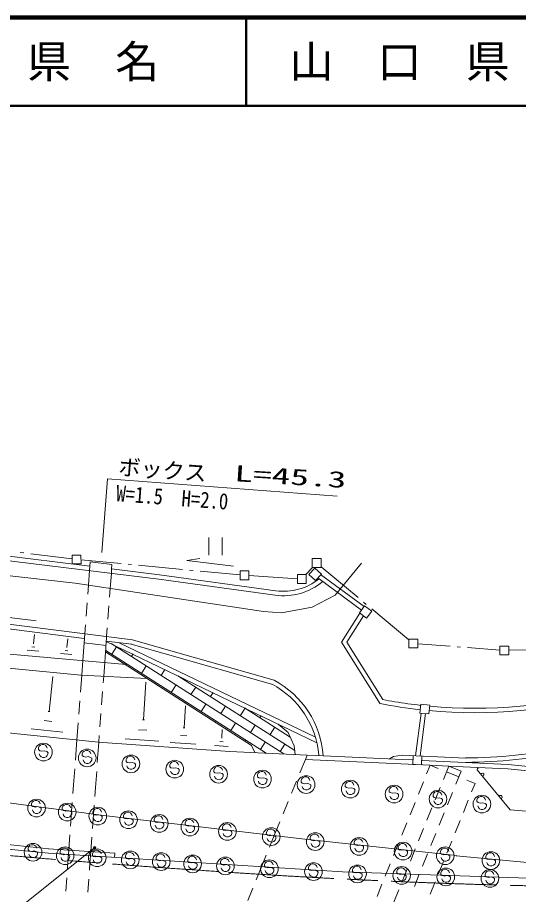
# Model space of a CAD drawing. Units: millimetres, scale not verified. Extents: x 40000 to 680000, y 20000 to 380000.
# Drawn here: x 307042 to 363878, y 280614 to 380000 of the extents above; entities that cross this region are included whole.
import ezdxf
from ezdxf.enums import TextEntityAlignment as Align

# ---------------------------------------------------------------- set-up
doc = ezdxf.new("R2010")
doc.units = ezdxf.units.MM
doc.header["$LTSCALE"] = 1000
doc.linetypes.add('CHAIN', pattern=[18.5, 12, -1.5, 3.5, -1.5])
for name, color, linetype, lineweight in [('M-BGD', 7, 'Continuous', 13), ('M-BMK', 2, 'CHAIN', 13), ('M-BMK-ROW', 30, 'Continuous', 13), ('M-STR-HTXT', 7, 'Continuous', 13), ('M-STR-STR1', 1, 'Continuous', 13), ('M-STR-STRC', 7, 'Continuous', 13), ('M-TTL', 2, 'Continuous', 140), ('M-TTL-LINE', 7, 'Continuous', 50)]:
    doc.layers.add(name, color=color, linetype=linetype, lineweight=lineweight)
doc.layers.add('M-TTL-TXT', color=7, linetype='Continuous')
doc.styles.add('ＭＳ ゴシック', font='')
doc.styles.get('ＭＳ ゴシック').set_extended_font_data('MS Gothic')

msp = doc.modelspace()

# ---------------------------------------------------------------- linework, layer by layer
at = {"layer": 'M-BGD'}
for p, q in [((256989, 322282), (313575, 315910)), ((274935, 322802), (315236, 317814)), ((328764, 321075), (328765, 319072)), ((330267, 321076), (330268, 319073)), ((301465, 319009), (323078, 316335)), ((315236, 317814), (315276, 318314)), ((315276, 318314), (317760, 318005)), ((326242, 318480), (327734, 318681)), ((326242, 318480), (331560, 317811)), ((343088, 314522), (346071, 318159)), ((315077, 315680), (315196, 317313)), ((315196, 317313), (315236, 317814)), ((317690, 317004), (317720, 317504)), ((317720, 317504), (317760, 318005)), ((317720, 317504), (323138, 316836)), ((340103, 316864), (340784, 317606)), ((340784, 317606), (341525, 316925)), ((317561, 315311), (317690, 317004)), ((323078, 316335), (336268, 314539)), ((323138, 316836), (336338, 315030)), ((340844, 316184), (340103, 316864)), ((341525, 316925), (340844, 316184)), ((341115, 316484), (346064, 312841)), ((341415, 316885), (346364, 313242)), ((313575, 315910), (334957, 312676)), ((315002, 314657), (315077, 315680)), ((317487, 314317), (317561, 315311)), ((343088, 314522), (340485, 313159)), ((314818, 312163), (314928, 313659)), ((317301, 311824), (317412, 313320)), ((340485, 313159), (336980, 312516)), ((345833, 312521), (346424, 313322)), ((346424, 313322), (347235, 312732)), ((303812, 312270), (309140, 311622)), ((334957, 312676), (336980, 312516)), ((345873, 312491), (343802, 309215)), ((346284, 312190), (344393, 309215)), ((346645, 311920), (345833, 312521)), ((347235, 312732), (346645, 311920)), ((304163, 311479), (320077, 309454)), ((314669, 310142), (314744, 311166)), ((303522, 311048), (314619, 309641)), ((314589, 309141), (314669, 310142)), ((317153, 309833), (317227, 310827)), ((308871, 309038), (308981, 310059)), ((312637, 308629), (312736, 309580)), ((314440, 307118), (314589, 309141)), ((314589, 309141), (317083, 308831)), ((317073, 308731), (317143, 309713)), ((317113, 309332), (320017, 308963)), ((317113, 309292), (341003, 297817)), ((317143, 309713), (317153, 309743)), ((317153, 309743), (317153, 309833)), ((318585, 309143), (340833, 298448)), ((320077, 309454), (323923, 308384)), ((343802, 309215), (348172, 302227)), ((344393, 309215), (348482, 302697)), ((308140, 308316), (309452, 308187)), ((308671, 308667), (309001, 308627)), ((308831, 309048), (308911, 309038)), ((312447, 308268), (312757, 308238)), ((312597, 308639), (312677, 308629)), ((316934, 306899), (317023, 308100)), ((317023, 308100), (317053, 308441)), ((317023, 308100), (333603, 297503)), ((335236, 296642), (317043, 308281)), ((317053, 308441), (317073, 308691)), ((317073, 308691), (317073, 308731)), ((337239, 296543), (317674, 309062)), ((318285, 308672), (317745, 307830)), ((319947, 308973), (323783, 307893)), ((323923, 308384), (336153, 304895)), ((294110, 307388), (314241, 305465)), ((306128, 307845), (319378, 306689)), ((311936, 307938), (313188, 307808)), ((314321, 305475), (314440, 307118)), ((320148, 307871), (319968, 307591)), ((323783, 307893), (336013, 304414)), ((316824, 305346), (316934, 306899)), ((319428, 306749), (319348, 306619)), ((321651, 306510), (321121, 305669)), ((323774, 306111), (323344, 305429)), ((310617, 301347), (311046, 305333)), ((314177, 303540), (314321, 305475)), ((314241, 305475), (321742, 305088)), ((316769, 304597), (316824, 305346)), ((338500, 296924), (325247, 305410)), ((325597, 305240), (325567, 305200)), ((321323, 300411), (321602, 304688)), ((322804, 304588), (322724, 304458)), ((325027, 304359), (324487, 303507)), ((316583, 302104), (316694, 303600)), ((327260, 304119), (326720, 303278)), ((329233, 303489), (328943, 303039)), ((270799, 302500), (316227, 297865)), ((313992, 301047), (314103, 302543)), ((326180, 302436), (326099, 302306)), ((328403, 302197), (327863, 301356)), ((352699, 301177), (352809, 302179)), ((352809, 302179), (353810, 302069)), ((310507, 301357), (310727, 301337)), ((325941, 299492), (326100, 301986)), ((330636, 301958), (330096, 301116)), ((332860, 301729), (332319, 300877)), ((337969, 298456), (332810, 301759)), ((352829, 301167), (352211, 296340)), ((353700, 301068), (352699, 301177)), ((353810, 302069), (353700, 301068)), ((310047, 300316), (310948, 300226)), ((316397, 299611), (316509, 301107)), ((321203, 300411), (321444, 300401)), ((329556, 300275), (329465, 300145)), ((334683, 300858), (334543, 300648)), ((353320, 301107), (352711, 296320)), ((308585, 299384), (312181, 299005)), ((313773, 298114), (313917, 300049)), ((320763, 299289), (321725, 299230)), ((325850, 299502), (326031, 299492)), ((330217, 298382), (330277, 299314)), ((331779, 300036), (331238, 299194)), ((334002, 299806), (333472, 298955)), ((336236, 299567), (335695, 298726)), ((336626, 299918), (337738, 298977)), ((316267, 297865), (316323, 298614)), ((319261, 298237), (323077, 297988)), ((325520, 298641), (326251, 298591)), ((330167, 298382), (330267, 298372)), ((337738, 298977), (338420, 297455)), ((337939, 298516), (337919, 298486)), ((313611, 295834), (313744, 297623)), ((313744, 297623), (313773, 298114)), ((316095, 295554), (316227, 297364)), ((316207, 297875), (331139, 296831)), ((316227, 297364), (316267, 297865)), ((324359, 297839), (327283, 297640)), ((329377, 297501), (330929, 297401)), ((329987, 297932), (330378, 297902)), ((332931, 298113), (332841, 297983)), ((333603, 297503), (333984, 296702)), ((335155, 297884), (334614, 297033)), ((337378, 297645), (336838, 296803)), ((338420, 297455), (338560, 296484)), ((331129, 296831), (339904, 296418)), ((349717, 296239), (349256, 295978)), ((350688, 296409), (349717, 296239)), ((350688, 296409), (357859, 296072)), ((351880, 295358), (351930, 296350)), ((352922, 296310), (352882, 295309)), ((351880, 295358), (352882, 295309)), ((353853, 295259), (353855, 295259)), ((276340, 294942), (316852, 289573)), ((313405, 293047), (313538, 294836)), ((315889, 292747), (316022, 294557)), ((355966, 295159), (355969, 295159)), ((362948, 290202), (359196, 294720)), ((313329, 292048), (313405, 293047)), ((315816, 291734), (315889, 292747)), ((313176, 290052), (313253, 291051)), ((315670, 289723), (315744, 290736)), ((269463, 289460), (310545, 285284)), ((269513, 289961), (310595, 285785)), ((313053, 288357), (313176, 290052)), ((315548, 288098), (315670, 289723)), ((339316, 286930), (316852, 289573)), ((376009, 289181), (362948, 290202)), ((312858, 285666), (312981, 287360)), ((315352, 285476), (315474, 287101)), ((356863, 285036), (339316, 286930)), ((310545, 285284), (343895, 283167)), ((310575, 285785), (318086, 285308)), ((312818, 285135), (312848, 285635)), ((315312, 284976), (315352, 285426)), ((315352, 285426), (315352, 285476)), ((318086, 285308), (318046, 284817)), ((312697, 283495), (312769, 284454)), ((312769, 284454), (312818, 285135)), ((315262, 284245), (315312, 284976)), ((356803, 284996), (372476, 283541)), ((315196, 283356), (315262, 284245)), ((312512, 281001), (312623, 282497)), ((315011, 280862), (315122, 282358)), ((343895, 283167), (380799, 281903))]:
    msp.add_line(p, q, dxfattribs=at)
for centre, radius, start, end in [((337217, 321429), 6960, 262.20721, 309.82869), ((337217, 321429), 6459, 262.20721, 308.65615), ((331170, 295549), 10085, 4.90327, 61.93682), ((331170, 295549), 10586, 4.241, 61.93682), ((358931, 357643), 56432, 264.68624, 285.85162), ((358931, 357643), 55932, 264.71107, 285.85162), ((358931, 357643), 56432, 259.01356, 263.70509), ((358931, 357643), 55932, 259.22941, 260.66684), ((358931, 357643), 55932, 260.66684, 263.70485), ((357652, 351553), 55471, 270.21458, 281.95068), ((357652, 351553), 55972, 270.21458, 281.95068), ((359424, 294753), 230, 96.09495, 189.46069), ((359785, 294182), 180, 267.77576, 161.51556), ((361855, 291667), 180, 267.77576, 161.51556)]:
    msp.add_arc(centre, radius, start, end, dxfattribs=at)
at = {"layer": 'M-BMK'}
for centre, radius, start, end in [((393213, 1271104), 989917, 263.49099, 266.39473), ((382811, 1055795), 774402, 266.16068, 269.02869)]:
    msp.add_arc(centre, radius, start, end, dxfattribs=at)
at = {"layer": 'M-BMK-ROW'}
for p, q in [((307358, 319381), (307755, 319331)), ((308549, 319232), (313243, 318644)), ((313243, 318083), (313243, 319085)), ((313243, 319085), (314244, 319085)), ((314244, 319085), (314245, 318084)), ((314245, 318084), (313243, 318083)), ((314244, 318534), (318788, 318105)), ((340473, 317676), (340473, 318677)), ((340473, 318677), (341474, 318677)), ((341474, 318677), (341475, 317676)), ((319584, 318030), (319983, 317992)), ((320779, 317917), (325757, 317447)), ((326553, 317372), (326952, 317335)), ((327748, 317259), (332292, 316830)), ((332291, 317291), (333293, 317292)), ((332292, 316290), (332291, 317291)), ((333293, 317292), (333293, 316290)), ((339762, 316874), (340503, 317676)), ((341475, 317676), (340473, 317676)), ((341475, 317756), (345689, 314256)), ((333293, 316290), (332292, 316290)), ((333293, 316751), (338791, 316403)), ((338792, 315872), (338791, 316874)), ((338791, 316874), (339793, 316874)), ((339793, 316874), (339793, 315873)), ((339793, 315873), (338792, 315872)), ((346305, 313745), (346613, 313490)), ((347228, 312979), (351443, 309479)), ((351444, 308557), (351443, 309559)), ((351443, 309559), (352445, 309559)), ((352445, 309559), (352445, 308558)), ((352445, 308558), (351444, 308557)), ((352445, 309019), (356110, 308741)), ((356907, 308680), (357306, 308650)), ((358104, 308590), (361769, 308312)), ((361769, 307771), (361769, 308773)), ((361769, 308773), (362770, 308773)), ((362770, 308773), (362770, 307772)), ((362770, 308283), (366172, 308327)), ((362770, 307772), (361769, 307771))]:
    msp.add_line(p, q, dxfattribs=at)
at = {"layer": 'M-STR-HTXT'}
for p, q in [((316597, 319387), (317234, 327729)), ((317234, 327729), (343323, 325739))]:
    msp.add_line(p, q, dxfattribs=at)
at = {"layer": 'M-STR-STR1'}
for p, q in [((339904, 296418), (339702, 295925)), ((339904, 296418), (341727, 296332)), ((341727, 296332), (350719, 295909)), ((339702, 295925), (339073, 294389)), ((339702, 295925), (353853, 295259)), ((350719, 295909), (351900, 295859)), ((352902, 295810), (362716, 295344)), ((353853, 295259), (353460, 294288)), ((353853, 295259), (354780, 294885)), ((353855, 295259), (355966, 295159)), ((362716, 295344), (374805, 294108)), ((355967, 295160), (355359, 293660)), ((355707, 294510), (357098, 293948)), ((355967, 295160), (357359, 294600)), ((355969, 295159), (361726, 294888)), ((357359, 294600), (356752, 293099)), ((361726, 294888), (362679, 294843)), ((362679, 294843), (374622, 293622)), ((338694, 293463), (338126, 292075)), ((353084, 293361), (352521, 291971)), ((358025, 293573), (358952, 293199)), ((358952, 293199), (358560, 292229)), ((354984, 292733), (354421, 291342)), ((356376, 292172), (355814, 290782)), ((358184, 291302), (357622, 289912)), ((337747, 291150), (337178, 289762)), ((352146, 291044), (351582, 289654)), ((354046, 290415), (353484, 289025)), ((355439, 289855), (354876, 288465)), ((336799, 288836), (336170, 287300)), ((351207, 288727), (350644, 287337)), ((357247, 288985), (356684, 287594)), ((336170, 287300), (335632, 285988)), ((353108, 288098), (352546, 286707)), ((354501, 287538), (353938, 286147)), ((350268, 286410), (349705, 285020)), ((356309, 286667), (355746, 285277)), ((352171, 285780), (351608, 284390)), ((335253, 285062), (334716, 283749)), ((353563, 285220), (353000, 283830)), ((355371, 284350), (354808, 282959)), ((334716, 283749), (334106, 282259)), ((349329, 284093), (348766, 282703)), ((351233, 283463), (350670, 282073)), ((352625, 282903), (352062, 281512)), ((333727, 281334), (333158, 279946)), ((348391, 281776), (347827, 280386)), ((354433, 282032), (353870, 280642)), ((350295, 281146), (349732, 279755))]:
    msp.add_line(p, q, dxfattribs=at)
at = {"layer": 'M-STR-STRC'}
for p, q in [((309428, 297030), (309558, 296910)), ((309558, 296910), (309818, 296850)), ((309818, 296850), (310109, 296901)), ((310109, 296901), (310379, 296811)), ((310379, 296811), (310499, 296721)), ((314385, 296362), (314515, 296242)), ((314515, 296242), (314776, 296182)), ((314776, 296182), (315076, 296232)), ((315076, 296232), (315337, 296142)), ((315337, 296142), (315457, 296042)), ((319353, 295693), (319483, 295583)), ((319483, 295583), (319743, 295513)), ((319743, 295513), (320034, 295573)), ((320034, 295573), (320304, 295483)), ((320304, 295483), (320425, 295383)), ((324320, 295095), (324451, 294975)), ((324451, 294975), (324711, 294915)), ((324711, 294915), (325011, 294965)), ((325011, 294965), (325272, 294875)), ((325272, 294875), (325392, 294785)), ((329298, 294516), (329428, 294406)), ((329428, 294406), (329689, 294346)), ((329689, 294346), (329989, 294396)), ((329989, 294396), (330249, 294306)), ((330249, 294306), (330370, 294206)), ((334275, 293958), (334406, 293848)), ((334406, 293848), (334666, 293788)), ((334666, 293788), (334966, 293838)), ((334966, 293838), (335227, 293748)), ((335227, 293748), (335347, 293648)), ((339233, 293349), (339353, 293229)), ((339353, 293229), (339624, 293169)), ((339624, 293169), (339914, 293220)), ((339914, 293220), (340184, 293130)), ((340184, 293130), (340305, 293039)), ((344231, 292831), (344361, 292721)), ((344361, 292721), (344621, 292651)), ((344621, 292651), (344922, 292711)), ((344922, 292711), (345182, 292621)), ((345182, 292621), (345302, 292521)), ((349208, 292263), (349338, 292152)), ((349338, 292152), (349599, 292093)), ((349599, 292093), (349899, 292143)), ((349899, 292143), (350160, 292053)), ((350160, 292053), (350280, 291953)), ((354186, 291704), (354316, 291584)), ((354316, 291584), (354576, 291524)), ((354576, 291524), (354877, 291574)), ((354877, 291574), (355137, 291484)), ((355137, 291484), (355257, 291394)), ((308640, 290691), (308770, 290581)), ((308770, 290581), (309030, 290511)), ((309030, 290511), (309331, 290571)), ((309331, 290571), (309591, 290481)), ((309591, 290481), (309711, 290381)), ((312115, 290232), (312245, 290112)), ((359163, 291136), (359293, 291026)), ((359293, 291026), (359554, 290956)), ((359554, 290956), (359844, 291016)), ((359844, 291016), (360115, 290926)), ((360115, 290926), (360235, 290826)), ((312245, 290112), (312505, 290052)), ((312505, 290052), (312806, 290102)), ((312806, 290102), (313066, 290012)), ((313066, 290012), (313187, 289922)), ((315590, 289773), (315720, 289653)), ((315720, 289653), (315981, 289593)), ((315981, 289593), (316281, 289643)), ((316281, 289643), (316542, 289553)), ((316542, 289553), (316662, 289453)), ((319075, 289354), (319206, 289234)), ((319206, 289234), (319466, 289174)), ((319466, 289174), (319756, 289224)), ((319756, 289224), (320027, 289134)), ((320027, 289134), (320147, 289044)), ((322561, 288945), (322691, 288825)), ((322691, 288825), (322951, 288765)), ((322951, 288765), (323242, 288815)), ((323242, 288815), (323512, 288725)), ((323512, 288725), (323632, 288635)), ((326046, 288536), (326166, 288416)), ((326166, 288416), (326437, 288356)), ((326437, 288356), (326727, 288406)), ((326727, 288406), (326997, 288316)), ((326997, 288316), (327118, 288226)), ((330292, 288037), (330423, 287917)), ((330423, 287917), (330683, 287857)), ((330683, 287857), (330984, 287907)), ((330984, 287907), (331244, 287817)), ((331244, 287817), (331364, 287727)), ((335270, 287449), (335400, 287339)), ((335400, 287339), (335661, 287269)), ((335661, 287269), (335961, 287329)), ((335961, 287329), (336232, 287239)), ((336232, 287239), (336352, 287139)), ((340258, 286880), (340388, 286760)), ((340388, 286760), (340648, 286700)), ((340648, 286700), (340939, 286761)), ((340939, 286761), (341209, 286661)), ((341209, 286661), (341329, 286570)), ((345235, 286342), (345365, 286222)), ((315672, 285817), (267640, 247548)), ((308241, 285673), (308372, 285563)), ((308372, 285563), (308632, 285493)), ((308632, 285493), (308932, 285553)), ((308932, 285553), (309193, 285463)), ((309193, 285463), (309313, 285363)), ((311887, 285285), (312017, 285174)), ((312848, 285635), (312858, 285666)), ((315762, 285867), (315832, 285947)), ((345365, 286222), (345626, 286162)), ((345626, 286162), (345926, 286212)), ((345926, 286212), (346197, 286122)), ((346197, 286122), (346317, 286032)), ((350223, 285804), (350353, 285684)), ((350353, 285684), (350613, 285624)), ((350613, 285624), (350904, 285674)), ((350904, 285674), (351174, 285584)), ((351174, 285584), (351294, 285484)), ((355010, 285285), (355140, 285165)), ((312017, 285174), (312278, 285104)), ((312278, 285104), (312578, 285165)), ((312578, 285165), (312838, 285075)), ((312838, 285075), (312959, 284975)), ((315522, 285036), (315653, 284926)), ((315653, 284926), (315923, 284866)), ((315923, 284866), (316213, 284916)), ((316213, 284916), (316484, 284826)), ((316484, 284826), (316604, 284726)), ((319278, 284807), (319408, 284697)), ((319408, 284697), (319669, 284627)), ((319669, 284627), (319959, 284687)), ((319959, 284687), (320229, 284597)), ((320229, 284597), (320350, 284497)), ((322783, 284619), (322913, 284499)), ((322913, 284499), (323174, 284439)), ((323174, 284439), (323464, 284489)), ((323464, 284489), (323735, 284399)), ((323735, 284399), (323855, 284299)), ((326348, 284360), (326479, 284240)), ((355140, 285165), (355401, 285105)), ((355401, 285105), (355701, 285155)), ((355701, 285155), (355971, 285065)), ((355971, 285065), (356092, 284965)), ((360188, 284737), (360318, 284627)), ((360318, 284627), (360578, 284557)), ((360578, 284557), (360879, 284617)), ((360879, 284617), (361139, 284527)), ((361139, 284527), (361259, 284427)), ((326479, 284240), (326749, 284180)), ((326749, 284180), (327040, 284240)), ((327040, 284240), (327310, 284140)), ((327310, 284140), (327430, 284050)), ((330064, 284122), (330194, 284011)), ((330194, 284011), (330455, 283941)), ((330455, 283941), (330755, 284002)), ((330755, 284002), (331015, 283912)), ((331015, 283912), (331136, 283812)), ((335061, 283803), (335192, 283693)), ((335192, 283693), (335452, 283623)), ((335452, 283623), (335753, 283684)), ((335753, 283684), (336013, 283594)), ((336013, 283594), (336133, 283494)), ((340059, 283485), (340189, 283375)), ((340189, 283375), (340450, 283315)), ((340450, 283315), (340750, 283366)), ((340750, 283366), (341010, 283276)), ((341010, 283276), (341131, 283175)), ((345056, 283227), (345187, 283107)), ((345187, 283107), (345447, 283047)), ((345447, 283047), (345747, 283098)), ((345747, 283098), (346018, 283008)), ((346018, 283008), (346138, 282917)), ((350064, 283060), (350194, 282939)), ((350194, 282939), (350454, 282879)), ((350454, 282879), (350755, 282930)), ((350755, 282930), (351025, 282840)), ((351025, 282840), (351145, 282740)), ((355071, 282882), (355201, 282772)), ((355201, 282772), (355472, 282702)), ((355472, 282702), (355762, 282762)), ((355762, 282762), (356033, 282672)), ((356033, 282672), (356153, 282572)), ((360079, 282714), (360209, 282604)), ((360209, 282604), (360479, 282534)), ((360479, 282534), (360770, 282594)), ((360770, 282594), (361040, 282504)), ((361040, 282504), (361160, 282404))]:
    msp.add_line(p, q, dxfattribs=at)
for centre, radius in [((309989, 296750), 1002), ((314946, 296082), 1002), ((319914, 295413), 1002), ((324881, 294815), 1002), ((329859, 294236), 1002), ((334836, 293688), 1002), ((339784, 293069), 1002), ((344791, 292551), 1002), ((349769, 291992), 1002), ((354747, 291424), 1002), ((309200, 290411), 1002), ((359724, 290856), 1002), ((312676, 289952), 1002), ((316151, 289493), 1002), ((319636, 289074), 1002), ((323122, 288665), 1002), ((326597, 288256), 1002), ((330853, 287757), 1002), ((335831, 287169), 1002), ((340819, 286600), 1002), ((308802, 285393), 1002), ((345796, 286062), 1002), ((350784, 285523), 1002), ((312448, 285004), 1002), ((316083, 284766), 1002), ((315792, 285907), 140), ((315792, 285907), 110), ((315792, 285907), 80.1), ((315792, 285907), 50.1), ((315792, 285907), 20), ((319839, 284527), 1002), ((323344, 284339), 1002), ((355571, 285005), 1002), ((360749, 284457), 1002), ((326909, 284080), 1002), ((330625, 283841), 1002), ((335622, 283523), 1002), ((340620, 283205), 1002), ((345617, 282947), 1002), ((350625, 282779), 1002), ((355632, 282602), 1002), ((360639, 282434), 1002)]:
    msp.add_circle(centre, radius, dxfattribs=at)
for centre, start, end in [((309918, 297121), 10.43124, 190.43123), ((310009, 296630), 190.43124, 10.43124), ((314876, 296452), 10.43124, 190.43123), ((319843, 295784), 10.43124, 190.43123), ((314966, 295952), 190.43124, 10.43124), ((319934, 295293), 190.43124, 10.43124), ((324811, 295185), 10.43124, 190.43123), ((324901, 294694), 190.43124, 10.43124), ((329789, 294607), 10.43124, 190.43123), ((329879, 294116), 190.43124, 10.43124), ((334766, 294058), 10.43124, 190.43123), ((334856, 293558), 190.43124, 10.43124), ((339724, 293440), 10.43124, 190.43123), ((344721, 292921), 10.43124, 190.43123), ((339814, 292949), 190.43124, 10.43124), ((344812, 292431), 190.43124, 10.43124), ((349699, 292353), 10.43124, 190.43123), ((354676, 291795), 10.43124, 190.43123), ((309130, 290781), 10.43124, 190.43123), ((349789, 291862), 190.43124, 10.43124), ((354767, 291304), 190.43124, 10.43124), ((359654, 291226), 10.43124, 190.43123), ((309221, 290291), 190.43124, 10.43124), ((312606, 290322), 10.43124, 190.43123), ((316081, 289863), 10.43124, 190.43123), ((359744, 290735), 190.43124, 10.43124), ((312696, 289832), 190.43124, 10.43124), ((316171, 289363), 190.43124, 10.43124), ((319566, 289444), 10.43124, 190.43123), ((323051, 289035), 10.43124, 190.43123), ((319656, 288954), 190.43124, 10.43124), ((323142, 288545), 190.43124, 10.43124), ((326537, 288626), 10.43124, 190.43123), ((326627, 288136), 190.43124, 10.43124), ((330783, 288128), 10.43124, 190.43123), ((330873, 287627), 190.43124, 10.43124), ((335761, 287539), 10.43124, 190.43123), ((340748, 286971), 10.43124, 190.43123), ((308732, 285764), 10.43124, 190.43123), ((335851, 287049), 190.43124, 10.43124), ((340839, 286480), 190.43124, 10.43124), ((345726, 286432), 10.43124, 190.43123), ((350713, 285894), 10.43124, 190.43123), ((308822, 285273), 190.43124, 10.43124), ((312378, 285375), 10.43124, 190.43123), ((316023, 285126), 10.43124, 190.43123), ((319769, 284898), 10.43124, 190.43123), ((345816, 285942), 190.43124, 10.43124), ((350804, 285393), 190.43124, 10.43124), ((355501, 285376), 10.43124, 190.43123), ((360678, 284827), 10.43124, 190.43123), ((312468, 284884), 190.43124, 10.43124), ((316113, 284636), 190.43124, 10.43124), ((319859, 284407), 190.43124, 10.43124), ((323274, 284709), 10.43124, 190.43123), ((323364, 284208), 190.43124, 10.43124), ((326849, 284450), 10.43124, 190.43123), ((330555, 284212), 10.43124, 190.43123), ((335552, 283894), 10.43124, 190.43123), ((355601, 284875), 190.43124, 10.43124), ((360769, 284337), 190.43124, 10.43124), ((326940, 283960), 190.43124, 10.43124), ((330645, 283721), 190.43124, 10.43124), ((335642, 283403), 190.43124, 10.43124), ((340550, 283576), 10.43124, 190.43123), ((345547, 283318), 10.43124, 190.43123), ((350564, 283150), 10.43124, 190.43123), ((355572, 282972), 10.43124, 190.43123), ((360579, 282804), 10.43124, 190.43123), ((340640, 283085), 190.43124, 10.43124), ((345637, 282827), 190.43124, 10.43124), ((350655, 282649), 190.43124, 10.43124), ((355662, 282481), 190.43124, 10.43124), ((360670, 282314), 190.43124, 10.43124)]:
    msp.add_arc(centre, 501, start, end, dxfattribs=at)
at = {"layer": 'M-TTL'}
msp.add_line((680000, 380000), (40000, 380000), dxfattribs=at)
at = {"layer": 'M-TTL-LINE'}
for p, q in [((333000, 380000), (333000, 370000)), ((40000, 370000), (680000, 370000))]:
    msp.add_line(p, q, dxfattribs=at)

# ---------------------------------------------------------------- texts
at = {"layer": 'M-STR-HTXT', "style": 'ＭＳ ゴシック'}
msp.add_text('ボックス', height=1833, rotation=355.631, dxfattribs=at).set_placement((318406, 327640), align=Align.BOTTOM_LEFT)
for s, rotation, width, p in [('L=45.3', 356.506, 1.7, (331560, 326907)), ('W=1.5\u3000H=2.0', 355.631, 0.85, (318147, 324645))]:
    msp.add_text(s, height=1833, rotation=rotation, dxfattribs=dict(at, width=width)).set_placement(p, align=Align.BOTTOM_LEFT)
at = {"layer": 'M-TTL-TXT', "style": 'ＭＳ ゴシック'}
for s, p in [('県\u3000名', (315625, 375000)), ('山\u3000口\u3000県', (350375, 375000))]:
    msp.add_text(s, height=3666, dxfattribs=at).set_placement(p, align=Align.MIDDLE_CENTER)

doc.saveas('drawing.dxf')
